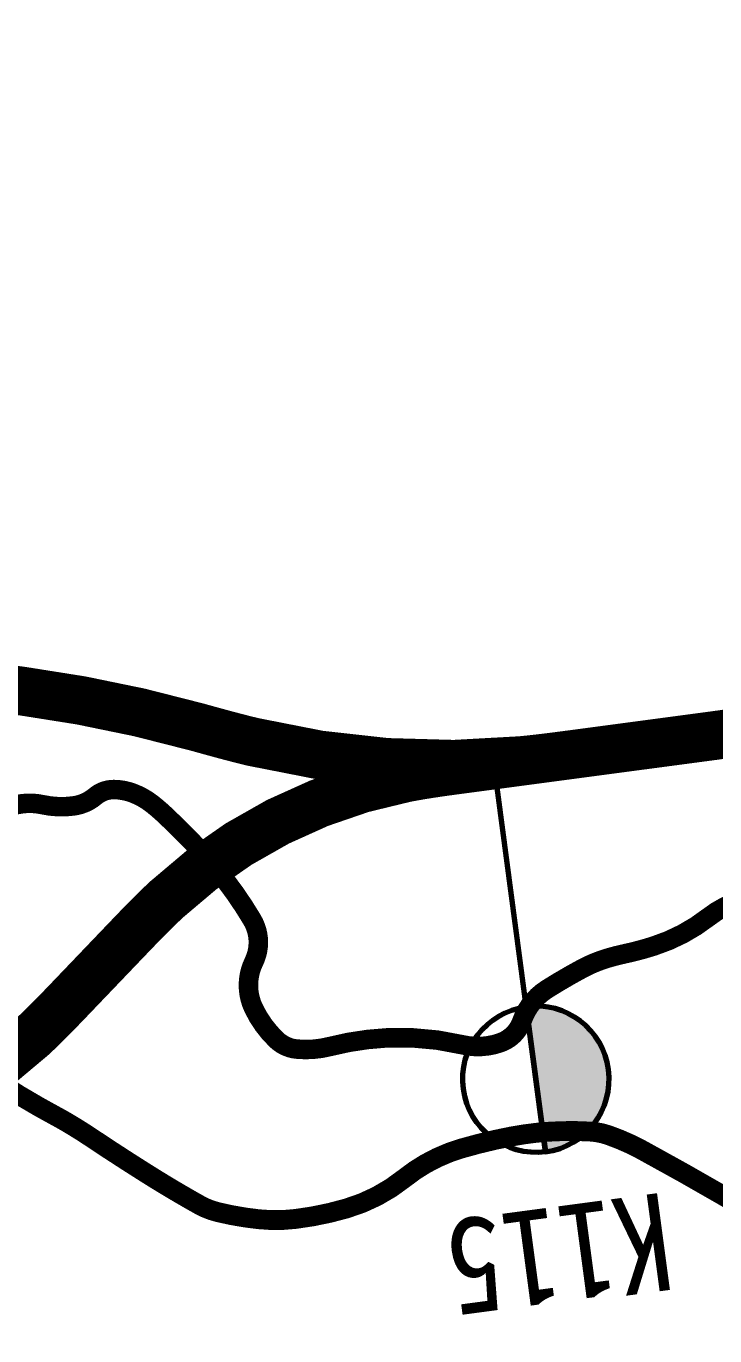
# Model space of a CAD drawing. Header units: millimetres. Extents: x 35362846 to 35427064, y 2977703 to 3025069.
# Drawn here: x 35412255 to 35414372, y 2980803 to 2984830 of the extents above; entities that cross this region are included whole.
import ezdxf
from ezdxf.enums import TextEntityAlignment as Align

# ---------------------------------------------------------------- set-up
doc = ezdxf.new("R2010")
doc.units = ezdxf.units.MM
doc.linetypes.add('ACAD_ISO03W100', pattern=[30, 12, -18])
for name, color, linetype, lineweight in [('station', 1, 'Continuous', 70), ('zhix', 7, 'Continuous', 100), ('布线1', 3, 'Continuous', 40)]:
    doc.layers.add(name, color=color, linetype=linetype, lineweight=lineweight)
doc.styles.add('GTF_XW', font='SIMHEI.TTF', dxfattribs={"width": 0.85})

# ---------------------------------------------------------------- blocks, each defined once
blk = doc.blocks.new('公里标')
at = {"layer": 'station'}
h = blk.add_hatch(color=256, dxfattribs=at)
edge = h.paths.add_edge_path()
edge.add_arc((-5.168849154029917e-16, 13), 3, 89.99999999999999, 270)
edge.add_line((1.148068456708479e-16, 10), (1.836909530733566e-16, 16))
blk.add_line((0, 16), (0, 0), dxfattribs=at)
blk.add_lwpolyline([(1.836909530733566e-16, 16, 1), (1.148068456708479e-16, 10)], format="xyb", close=True, dxfattribs=at)
blk.add_lwpolyline([(1.836909530733566e-16, 16, -1), (1.148068456708479e-16, 10, -15.34090689394177)], format="xyb", dxfattribs=at)

msp = doc.modelspace()

# ---------------------------------------------------------------- linework, layer by layer
at = {"color": 7, "linetype": 'ACAD_ISO03W100', "lineweight": 30, "ltscale": 10, "const_width": 60, "flags": 128}
msp.add_lwpolyline([(35418866.23188419, 2978378.983100739, 0.004080390774962373), (35418596.80560994, 2978693.138592005, 0.004791158972414836), (35418362.63645521, 2978956.577644102, 0.0003543143396224617), (35418239.15833521, 2979092.643811226, 0.003996350825637037), (35418228.10610276, 2979104.611842001, 0.06792216720668592), (35418130.92730086, 2979183.442931853, 0.05122509009407319), (35417981.35870609, 2979254.503733034, 0.009161870442463131), (35417860.07802561, 2979295.078857094, 0.01707140915295505), (35417793.92314001, 2979313.415354951, 0.003190866783669734), (35417664.47608376, 2979343.706254333, -0.002778571129377124), (35417515.79295195, 2979378.369149003, -0.005390348508511269), (35417279.62852211, 2979437.510805678, 0.004922091774080632), (35417021.05884513, 2979502.520708736, 0.03766326368203753), (35416897.71776866, 2979522.574886249, -0.03127973789751583), (35416748.97497919, 2979544.81619385, -0.05325594544248923), (35416561.68233379, 2979606.338739559, -0.06044425330420561), (35416412.98882862, 2979696.388619166, -0.007587952049075873), (35416234.34221566, 2979840.986118291, 0.006847103826226052), (35416036.60601101, 2980001.520319861, 0.0002694841232497695), (35415709.94511141, 2980259.097167061, -0.0002839571429885947), (35415399.92287777, 2980503.56870688, -0.004910757436677794), (35414938.60201403, 2980875.186126807, 0.01242290099839131), (35414754.0321868, 2981019.348725984, 0.02283920785058208), (35414739.99865586, 2981028.797451615, 0.00154275051017558), (35414525.78405131, 2981158.319618985, 0.01064144412683838), (35414147.83666477, 2981374.444351047, 0.0411038015925386), (35414044.57201701, 2981420.066358992, 0.06901478735395306), (35413989.47676188, 2981431.007699836, 0.03057829919438446), (35413863.18277305, 2981430.640230271, 0.03115158032553353), (35413746.06450457, 2981415.765441774, 0.02352594824960919), (35413594.12206817, 2981379.281346871, 0.09893002272265368), (35413417.57796877, 2981287.388981423, -0.09833410361813323), (35413240.0938972, 2981194.740938697, -0.04073514951179148), (35413083.48446786, 2981162.401515414, -0.05725052501045713), (35412969.52171671, 2981161.508758481, -0.03270727793196476), (35412844.62369458, 2981183.197089074, -0.06828361646879477), (35412787.89073737, 2981205.442285902, -0.006478438074403096), (35412708.22453558, 2981251.373256624, -0.006309920406218688), (35412627.66362084, 2981300.607127408, -0.007109575991234364), (35412453.01518252, 2981413.88843892, 0.01611211822854788), (35412375.04679694, 2981462.489320033, 0.006030743815692963), (35412355.65837151, 2981473.414027786, -0.001887386070859928), (35412293.42165814, 2981507.805937909, -0.03105938240227661), (35412115.76502267, 2981621.856179755, 0.05856159453818595), (35412018.12451634, 2981677.220603646, 0.07455818074380485), (35411972.8244367, 2981688.787045053, 0.02337222160871421), (35411824.64262813, 2981696.857779822, 0.03135944549089919), (35411658.60301311, 2981687.71255882, -0.0463726283427951), (35411546.05289105, 2981684.893440361, -0.01368638983780291), (35411441.82575372, 2981694.825702127, -0.01534786425170592), (35411349.54784179, 2981709.062222291, -0.00976499348540072), (35411222.87011665, 2981735.175858699, -0.00987603663534932), (35411098.72703619, 2981765.894819245, -0.01030393016335393), (35410982.8733958, 2981799.57735917, -0.003731720133359769), (35410665.74687479, 2981901.513048687, -0.01110241373182045), (35410325.743139, 2982022.041961506, -0.01959314859961788), (35410137.58445885, 2982102.050798432, -0.04625340091059676), (35410000.48362401, 2982183.059563553, 0.02780559995024925), (35409777.84486997, 2982325.928409726, 0.03888832751264433), (35409136.99918783, 2982625.428209243, -0.0418923695215447), (35408543.64225224, 2982907.082846744, -0.01207247956551466), (35408137.33008946, 2983156.791692346, 0.01632502749625514), (35407835.26338662, 2983338.913571144, 0.005319043244153008), (35407527.35871381, 2983506.834208597, -0.00927807294379759), (35407351.59706678, 2983604.501959291, -0.002426614319821954), (35407251.1358223, 2983663.445541859, -0.001071698242231496), (35407024.60485709, 2983798.497345647, -0.00568889787826118), (35406755.88853639, 2983963.663975924, -0.02367371918022087), (35406693.72242855, 2984007.098111172, -0.02877270487347326), (35406654.47151951, 2984041.157932368, 0.01370735609953618), (35406574.3225702, 2984115.053130686, 0.009110022828397695), (35406364.53488815, 2984291.464848995, 0.004020945570543051), (35405878.93236448, 2984678.506251221, 0.01189313492539639), (35405195.87875819, 2985188.240963161, 0.01831295251905008), (35404733.0118413, 2985491.957033847, 0.007203943023221069), (35404263.51830131, 2985766.830671012, 0.008684135356926779), (35403866.99192404, 2985982.369156811, 0.0001587498441745463), (35403714.40878296, 2986061.84539032, 4.587178485826644e-05), (35403186.24727278, 2986336.674999645, 0.001519740174840285), (35402876.07169668, 2986496.8431113, -0.002618506044703923), (35402696.25449477, 2986590.198001479, -0.1600914726806412), (35402640.28726461, 2986648.007429518, -0.04925000983831206), (35402551.83922194, 2986887.852608713, -0.09116253631834496), (35402531.92367198, 2987159.974699297, 0.1015866048264373), (35402508.96602634, 2987404.238161814, 0.0319386772966147), (35402455.35593578, 2987546.645641536, 0.06123810348110702), (35402414.01816278, 2987614.643949101, 0.06605584865704194), (35402315.73767542, 2987710.00590387, 0.06061078817768876), (35402186.11290542, 2987783.765933847, 0.01378746699138457), (35402000.74679083, 2987855.382846147, 0.005566294642696784), (35401535.15668325, 2988014.849530458, 0.005932663538232684), (35401024.88137181, 2988176.609511487, 0.06087504578406422), (35400973.30764547, 2988185.649434596, 0.03322404700854784), (35400911.09817819, 2988184.74703242, 0.007665120148548121), (35400642.95485242, 2988158.855956026, 0.01659302102936802), (35400459.28766552, 2988132.078869399, -0.0610929767666767), (35400408.78063299, 2988129.251563237, -0.01497639310374365), (35400290.68439594, 2988140.631473307, 0.003436963406389244), (35399777.47632167, 2988202.066746309, 0.001664530548268404), (35399411.45819705, 2988242.098665789, -0.004914357185530608), (35399287.57314523, 2988256.463572484, -0.04713084881569367), (35399187.23961471, 2988278.843070697, -0.01770856664424592), (35398930.63179399, 2988372.240155508, -0.0001110404689541234), (35398779.74128723, 2988433.331541061, -6.447504204309108e-05), (35398519.91097631, 2988538.635812269, -0.000203487876028982), (35398073.49237251, 2988719.839365959, -0.0004058527559001428), (35397849.77630614, 2988810.964554793, -0.03413791731482205), (35397734.2986614, 2988867.584489599, -0.04879728087617382), (35397661.06672374, 2988920.046153071, -0.02693835570744377), (35397646.38583106, 2988934.367845058, -0.001673464190031993), (35397423.7919879, 2989177.868919099, -0.0102108112385725), (35396545.84530416, 2990185.347605452, -0.1116166353948794), (35396489.34749098, 2990295.458984915, -0.002029740606815984), (35396470.06788492, 2990371.695851326, -0.0007239774681340016), (35396417.19380172, 2990585.726924416, -0.0003681586298127792), (35396317.11061049, 2990994.692199707, -0.001366020093266133), (35396290.51940337, 2991105.006279758, -0.05022184209249123), (35396256.8786247, 2991355.600648649, 0.03422871248738654), (35396219.33285746, 2991724.174588019, 0.006560775305257035), (35396183.25999376, 2991919.012953997, 0.005860422097011773), (35396137.47101858, 2992136.063291235, 0.0160237494521745), (35396087.78540307, 2992329.295446157, 0.01486266527026389), (35396021.46305817, 2992533.911816332, 0.04216228091036966), (35395954.41879557, 2992681.09054786, 0.02928583961997899), (35395828.83328392, 2992876.903979748, 0.03650288849989528), (35395689.25010556, 2993042.018628746, 0.05227485104687379), (35395572.79860182, 2993138.437561324, 0.02457356259542775), (35395433.61225474, 2993221.487463623, 0.0190917625035663), (35395245.86699849, 2993312.331553086, 0.02472666418132078), (35395060.67687519, 2993382.680593451, -0.02897449996101216), (35394903.11618672, 2993444.069542141, -0.03012366549850303), (35394739.8555951, 2993531.085587956, -0.05900700592198186), (35394665.50733503, 2993589.721984126, -0.01937551479199968), (35394594.53145057, 2993666.46489346, -0.006220107485981355), (35394386.03357295, 2993916.432062416, -0.00942149375005899), (35394243.89217977, 2994098.108626685, 0.01554485863886105), (35394156.38734774, 2994207.173489908, 0.08910572760940731), (35394087.38365244, 2994263.64074625, -0.1004647692034294), (35394027.19660565, 2994315.198631322, -0.04165475797633886), (35394006.99482623, 2994346.103977203, -0.006432157019347623), (35393896.16871364, 2994557.521947512, -0.05468090282659389), (35393773.94412017, 2994881.545868368, 0.1095158418251615), (35393694.99193283, 2995037.122388418, 0.07414350815211893), (35393642.02337725, 2995085.004272066, 0.03813218355890909), (35393521.39525372, 2995152.598993551, 0.0660688813248895), (35393359.15462497, 2995203.245977953, -0.108378071399393), (35393262.48302794, 2995242.594382726, -0.005030484230899208), (35393059.41977329, 2995385.284506752, 0.00304471450735417), (35392724.86250562, 2995622.364218935, 8.323227474345746e-05), (35392471.91919708, 2995799.242706299, 5.910429022702119e-05), (35392115.64655432, 2996048.226455086, 0.004384392981033206), (35391640.43652415, 2996374.08334244, 0.07810158596869592), (35391610.94380106, 2996387.839039743, 0.03774638808181176), (35391594.44061676, 2996391.271645147, 0.002428508986153945), (35391334.84591083, 2996423.82740825, 0.01050584268060696), (35390977.10419895, 2996459.320516342, -0.03685818561222406), (35390875.68320636, 2996474.810961432, -0.03660545095288807), (35390856.57470265, 2996480.688934952, -0.001585997268556518), (35390427.74923594, 2996649.374253763, -0.004242495518320086), (35389970.4767859, 2996835.433483303, -0.02661529251739993), (35389899.50582185, 2996869.55319541, -0.1287355596174808), (35389844.84518532, 2996921.237190455, -0.01413412917559478), (35389504.59772293, 2997503.210343775, -0.01942987886166506), (35389279.00410023, 2997956.340540905, 0.03868556904971648), (35389156.89202316, 2998179.648226276, 0.04049051767193246), (35389062.6011215, 2998301.47283411, 0.03603315070552847), (35388937.06685463, 2998420.583237194, 0.04056137848409505), (35388843.0328739, 2998485.751611628, 0.04928322479735752), (35388757.23839863, 2998524.732563318, 0.1139104428080228), (35388618.70137551, 2998538.791870058, -0.06833527591589844), (35388388.49962287, 2998541.267358339, -0.03560257797487776), (35388043.81676067, 2998617.761447789, -0.1412058638909301), (35387967.47885749, 2998666.704417067, -0.001922897196346353), (35387871.20136166, 2998777.304765701, -0.0005212495250661979), (35387518.03215242, 2999187.040976776, -3.820747170427055e-05), (35386834.2611084, 2999982.128623962, -0.0005240444546960586), (35386784.47335797, 3000040.153582538, -0.01013372622548928), (35386729.86367641, 3000106.6136219, 0.008508650053336597), (35386665.08357192, 3000185.975489432, 0.04751209957476349), (35386585.52732873, 3000263.777093515, -0.0244499175125609), (35386424.39991407, 3000407.447121023, -0.01972914344504811), (35386303.48790614, 3000536.131680161, -0.05343726001583392), (35386266.15410431, 3000589.771596022, -0.06379016559246807), (35386232.65545589, 3000675.159447551, -0.02307394457954464), (35386182.37684919, 3000922.792788087, -0.0003559972478558841), (35386171.49704075, 3000993.131212234, -0.0009486908729570852), (35386167.48326416, 3001019.536369913, -0.00875733124701244), (35386151.00965655, 3001144.14468284, 0.006075338318269813), (35386128.22833512, 3001323.879681033, 0.03837281641918912), (35386094.22497837, 3001479.638403237, 0.04603552504727002), (35386044.45108, 3001602.947644469, 0.05576689178486739), (35385965.93270627, 3001720.962426662, 0.02763124445465823), (35385770.60267173, 3001929.068326494, 0.006079688825332164), (35385451.15576828, 3002226.453708768, 0.01058472784756997), (35385262.06677603, 3002391.070314652, 0.005944150408945205), (35385135.17713752, 3002494.367642618, -0.006059959808868021), (35385010.73522051, 3002595.720260346, -0.01677690225771941), (35384908.36891162, 3002687.175809503, -0.01358951460033359), (35384789.08969229, 3002807.532111771, -0.06617773032623463), (35384707.42105626, 3002921.551156953, -0.04001137906194334), (35384615.33441788, 3003133.760471264, -0.04044364605316388), (35384572.40694543, 3003302.867308736, -0.0406575257651677), (35384557.41592313, 3003475.774179397, -0.08063089889592918), (35384601.0597543, 3003753.812132496, 0.06216967379808195), (35384670.68594315, 3004111.152673019, 0.02066596456410588), (35384677.79012257, 3004374.901937127, 0.05322551751516189), (35384665.42064452, 3004476.844123946, 0.1115143330117879), (35384601.48003465, 3004609.478815769, -0.07874496948507287), (35384499.56310822, 3004789.918181886, -0.02766388353325597), (35384443.97387214, 3004968.56219396, -0.04075489551960429), (35384423.10863033, 3005093.947986276, -0.1518954339877997), (35384467.72060407, 3005295.286748546, 0.1640709144665316), (35384504.7209689, 3005483.317366774, 4.560630924934931e-05), (35384471.68670654, 3005733.967102051, 4.25666072596549e-05), (35384436.24606661, 3006002.509631592, 5.504028418586637e-06), (35384400.01130314, 3006276.866083867, -3.300140696863585e-06), (35384344.0630514, 3006700.475910038, -0.004653984716856598), (35384328.95051533, 3006823.733524799, -0.001802435216272773), (35384294.04250459, 3007142.462776911)], format="xyb", dxfattribs=at)
at = {"color": 7, "lineweight": 30, "const_width": 1}
for points in [[(35414541.22708823, 2981184.039506445, 0.01064144412676714), (35414162.17129952, 2981400.798065141, 0.04110380159405952), (35414054.40250412, 2981448.409991845, 0.06901478735684095), (35413991.22261253, 2981460.956856844, 0.03057829919418127), (35413861.26267113, 2981460.57872069, 0.03115158032582381), (35413740.43959805, 2981445.233397704, 0.02352594824931309), (35413585.75359359, 2981408.090523066, 0.09893002272316458), (35413398.78105782, 2981310.770087872, -0.09833410361657613), (35413231.65743589, 2981223.530279094, -0.0407351495133578), (35413079.82729324, 2981192.177765577, -0.05725052500683545), (35412972.71195108, 2981191.338649611, -0.0327072779321896), (35412851.67680062, 2981212.356199059, -0.06828361646782712), (35412802.53700326, 2981231.624090568, -0.006478438074284861), (35412723.54426762, 2981277.166779269, -0.0063099204059491), (35412643.6294162, 2981326.00581593, -0.007109575991324794), (35412469.69670857, 2981438.822886751, 0.01611211822801091), (35412390.08796065, 2981488.446272753, 0.006030743817252414), (35412370.06906855, 2981499.726226681, -0.001887386070738648), (35412308.03058751, 2981534.008593936, -0.03105938240285415), (35412133.5073723, 2981646.047273767, 0.05856159453759613)], [(35414541.22708823, 2981184.039506445, 0.01064144412676714), (35414162.17129952, 2981400.798065141, 0.04110380159405952), (35414054.40250412, 2981448.409991845, 0.06901478735684095), (35413991.22261253, 2981460.956856844, 0.03057829919418127), (35413861.26267113, 2981460.57872069, 0.03115158032582381), (35413740.43959805, 2981445.233397704, 0.02352594824931309), (35413585.75359359, 2981408.090523066, 0.09893002272316458), (35413398.78105782, 2981310.770087872, -0.09833410361657613), (35413231.65743589, 2981223.530279094, -0.0407351495133578), (35413079.82729324, 2981192.177765577, -0.05725052500683545), (35412972.71195108, 2981191.338649611, -0.0327072779321896), (35412851.67680062, 2981212.356199059, -0.06828361646782712), (35412802.53700326, 2981231.624090568, -0.006478438074284861), (35412723.54426762, 2981277.166779269, -0.0063099204059491), (35412643.6294162, 2981326.00581593, -0.007109575991324794), (35412469.69670857, 2981438.822886751, 0.01611211822801091), (35412390.08796065, 2981488.446272753, 0.006030743817252414), (35412370.06906855, 2981499.726226681, -0.001887386070738648), (35412308.03058751, 2981534.008593936, -0.03105938240285415), (35412133.5073723, 2981646.047273767, 0.05856159453759613)], [(35414510.3410144, 2981132.599731525, 0.0106414441269119), (35414133.50203001, 2981348.090636954, 0.0411038015908741), (35414034.74152991, 2981391.722726141, 0.06901478735993137), (35413987.73091122, 2981401.058542829, 0.03057829919460394), (35413865.10287498, 2981400.701739852, 0.0311515803251725), (35413751.68941109, 2981386.297485845, 0.02352594824989502), (35413602.49054276, 2981350.472170676, 0.0989300227220405), (35413436.37487972, 2981264.007874975, -0.09833410361993002), (35413248.53035852, 2981165.951598302, -0.04073514951024346), (35413087.14164249, 2981132.62526525, -0.05725052501379722), (35412966.33148234, 2981131.678867354, -0.03270727793173847), (35412837.57058853, 2981154.037979089, -0.06828361646947352), (35412773.24447148, 2981179.260481237, -0.006478438074500274), (35412692.90480355, 2981225.579733978, -0.006309920406473231), (35412611.69782548, 2981275.208438886, -0.007109575991134865), (35412436.33365647, 2981388.953991088, 0.01611211822910694), (35412360.00563323, 2981436.532367312, 0.006030743814094423), (35412341.24767447, 2981447.101828893, -0.001887386070985509), (35412278.81272878, 2981481.603281882, -0.03105938240172714), (35412098.02267303, 2981597.665085742, 0.05856159453882123)], [(35414510.3410144, 2981132.599731525, 0.0106414441269119), (35414133.50203001, 2981348.090636954, 0.0411038015908741), (35414034.74152991, 2981391.722726141, 0.06901478735993137), (35413987.73091122, 2981401.058542829, 0.03057829919460394), (35413865.10287498, 2981400.701739852, 0.0311515803251725), (35413751.68941109, 2981386.297485845, 0.02352594824989502), (35413602.49054276, 2981350.472170676, 0.0989300227220405), (35413436.37487972, 2981264.007874975, -0.09833410361993002), (35413248.53035852, 2981165.951598302, -0.04073514951024346), (35413087.14164249, 2981132.62526525, -0.05725052501379722), (35412966.33148234, 2981131.678867354, -0.03270727793173847), (35412837.57058853, 2981154.037979089, -0.06828361646947352), (35412773.24447148, 2981179.260481237, -0.006478438074500274), (35412692.90480355, 2981225.579733978, -0.006309920406473231), (35412611.69782548, 2981275.208438886, -0.007109575991134865), (35412436.33365647, 2981388.953991088, 0.01611211822910694), (35412360.00563323, 2981436.532367312, 0.006030743814094423), (35412341.24767447, 2981447.101828893, -0.001887386070985509), (35412278.81272878, 2981481.603281882, -0.03105938240172714), (35412098.02267303, 2981597.665085742, 0.05856159453882123)]]:
    msp.add_lwpolyline(points, format="xyb", dxfattribs=at)
at = {"layer": 'zhix', "color": 5, "const_width": 150, "flags": 128}
msp.add_lwpolyline([(35413955.67453179, 2982593.306680006), (35413954.68330277, 2982593.174524665), (35413953.69207346, 2982593.042371527), (35413952.70084356, 2982592.910222794), (35413951.70961278, 2982592.778080669), (35413950.71838082, 2982592.645947355), (35413949.7271474, 2982592.513825055), (35413948.73591222, 2982592.381715972), (35413947.74467498, 2982592.249622307), (35413946.7534354, 2982592.117546265), (35413945.76219317, 2982591.985490046), (35413944.770948, 2982591.853455857), (35413943.77969962, 2982591.721445897), (35413942.7884477, 2982591.589462371), (35413941.79719198, 2982591.457507481), (35413940.80593215, 2982591.32558343), (35413939.81466793, 2982591.193692422), (35413938.82339901, 2982591.061836658), (35413937.83212513, 2982590.930018342), (35413936.84084596, 2982590.798239678), (35413935.84956123, 2982590.666502867), (35413934.85827065, 2982590.534810114), (35413933.86697392, 2982590.403163621), (35413932.87567076, 2982590.271565591), (35413931.88436087, 2982590.140018229), (35413930.89304397, 2982590.008523736), (35413929.90171976, 2982589.877084318), (35413928.91038796, 2982589.745702175), (35413927.91904829, 2982589.614379513), (35413926.92770044, 2982589.483118534), (35413925.93634414, 2982589.351921442), (35413924.94497909, 2982589.220790442), (35413923.953605, 2982589.089727735), (35413922.96222162, 2982588.958735527), (35413921.97082862, 2982588.82781602), (35413920.97942572, 2982588.696971419), (35413919.98801266, 2982588.566203928), (35413918.99658913, 2982588.435515749), (35413918.00515487, 2982588.304909089), (35413917.01370958, 2982588.17438615), (35413916.02225298, 2982588.043949137), (35413915.0307848, 2982587.913600253), (35413914.03930474, 2982587.783341705), (35413913.04781252, 2982587.653175695), (35413912.05630787, 2982587.523104428), (35413911.06479052, 2982587.393130108), (35413910.07326017, 2982587.263254941), (35413909.08171654, 2982587.133481132), (35413908.09015936, 2982587.003810884), (35413907.09858837, 2982586.874246403), (35413906.10700327, 2982586.744789894), (35413905.11540379, 2982586.615443562), (35413904.12378966, 2982586.486209612), (35413903.1321606, 2982586.357090249), (35413902.14051635, 2982586.228087679), (35413901.14885661, 2982586.099204107), (35413900.15718114, 2982585.97044174), (35413899.16548964, 2982585.841802781), (35413898.17378186, 2982585.713289438), (35413897.18205753, 2982585.584903916), (35413896.19031637, 2982585.456648421), (35413895.19855812, 2982585.32852516), (35413894.20678251, 2982585.200536338), (35413893.21498927, 2982585.072684162), (35413892.22317815, 2982584.944970838), (35413891.23134887, 2982584.817398573), (35413890.23950118, 2982584.689969574), (35413889.24763481, 2982584.562686048), (35413888.25574949, 2982584.4355502), (35413887.26384497, 2982584.308564238), (35413886.271921, 2982584.181730371), (35413885.27997731, 2982584.055050804), (35413884.28801365, 2982583.928527745), (35413883.29602975, 2982583.802163402), (35413882.30402537, 2982583.675959983), (35413881.31200024, 2982583.549919695), (35413880.31995413, 2982583.424044746), (35413879.32788678, 2982583.298337344), (35413878.33579791, 2982583.172799699), (35413877.34368731, 2982583.047434017), (35413876.35155472, 2982582.922242507), (35413875.35939989, 2982582.797227379), (35413874.36722257, 2982582.67239084), (35413873.37502252, 2982582.547735101), (35413872.38279948, 2982582.423262369), (35413871.39055324, 2982582.298974855), (35413870.39828354, 2982582.174874767), (35413869.40599014, 2982582.050964315), (35413868.4136728, 2982581.927245709), (35413867.42133128, 2982581.803721158), (35413866.42896535, 2982581.680392873), (35413865.43657479, 2982581.557263063), (35413864.44415934, 2982581.434333939), (35413863.45171877, 2982581.311607712), (35413862.45925287, 2982581.189086592), (35413861.4667614, 2982581.066772789), (35413860.47424411, 2982580.944668516), (35413859.48170081, 2982580.822775982), (35413858.48913126, 2982580.701097399), (35413857.49653523, 2982580.579634979), (35413856.5039125, 2982580.458390932), (35413855.51126286, 2982580.337367472), (35413854.51858608, 2982580.216566809), (35413853.52588194, 2982580.095991156), (35413852.53315023, 2982579.975642725), (35413851.54039073, 2982579.855523729), (35413850.54760323, 2982579.73563638), (35413849.55478752, 2982579.615982891), (35413848.56194338, 2982579.496565475), (35413847.56907061, 2982579.377386345), (35413846.57616901, 2982579.258447714), (35413845.58323836, 2982579.139751796), (35413844.59027846, 2982579.021300804), (35413843.59728912, 2982578.903096953), (35413842.60427012, 2982578.785142456), (35413841.61122127, 2982578.667439528), (35413840.61814237, 2982578.549990383), (35413839.62503324, 2982578.432797235), (35413838.63189366, 2982578.3158623), (35413837.63872346, 2982578.199187792), (35413836.64552243, 2982578.082775927), (35413835.6522904, 2982577.966628918), (35413834.65902718, 2982577.850748984), (35413833.66573257, 2982577.735138339), (35413832.67240641, 2982577.619799198), (35413831.67904849, 2982577.504733778), (35413830.68565865, 2982577.389944295), (35413829.69223671, 2982577.275432967), (35413828.6987825, 2982577.161202008), (35413827.70529583, 2982577.047253636), (35413826.71177653, 2982576.933590069), (35413825.71822445, 2982576.820213523), (35413824.72463939, 2982576.707126216), (35413823.73102122, 2982576.594330366), (35413822.73736974, 2982576.481828189), (35413821.74368481, 2982576.369621905), (35413820.74996626, 2982576.257713732), (35413819.75621393, 2982576.146105887), (35413818.76242768, 2982576.03480059), (35413817.76860734, 2982575.92380006), (35413816.77475275, 2982575.813106515), (35413815.78086378, 2982575.702722175), (35413814.78694028, 2982575.592649258), (35413813.79298208, 2982575.482889984), (35413812.79898905, 2982575.373446575), (35413811.80496106, 2982575.264321248), (35413810.81089795, 2982575.155516226), (35413809.8167996, 2982575.047033726), (35413808.82266586, 2982574.938875973), (35413807.8284966, 2982574.831045183), (35413806.8342917, 2982574.723543581), (35413805.84005101, 2982574.616373386), (35413804.84577442, 2982574.50953682), (35413803.8514618, 2982574.403036105), (35413802.85711303, 2982574.296873462), (35413801.86272798, 2982574.191051114), (35413800.86830655, 2982574.085571283), (35413799.8738486, 2982573.98043619), (35413798.87935404, 2982573.875648059), (35413797.88482274, 2982573.771209113), (35413796.89025461, 2982573.667121574), (35413795.89564952, 2982573.563387666), (35413794.90100739, 2982573.460009612), (35413793.90632811, 2982573.356989637), (35413792.91161158, 2982573.254329965), (35413791.9168577, 2982573.152032817), (35413790.92206638, 2982573.050100419), (35413789.92723752, 2982572.948534995), (35413788.93237104, 2982572.84733877), (35413787.93746685, 2982572.746513969), (35413786.94252487, 2982572.646062817), (35413785.947545, 2982572.545987539), (35413784.95252719, 2982572.446290361), (35413783.95747133, 2982572.346973507), (35413782.96237737, 2982572.248039205), (35413781.96724523, 2982572.14948968), (35413780.97207484, 2982572.051327158), (35413779.97686613, 2982571.953553867), (35413778.98161905, 2982571.856172031), (35413777.98633352, 2982571.759183878), (35413777.48775349, 2982571.710748619, -0.08324230206146734), (35412952.78078867, 2982629.003149917), (35412952.29369542, 2982629.12005987), (35412951.32138123, 2982629.353737195), (35412950.34915955, 2982629.587799106), (35412949.37702999, 2982629.822243407), (35412948.40499222, 2982630.0570679), (35412947.43304583, 2982630.292270391), (35412946.46119046, 2982630.527848683), (35412945.48942573, 2982630.763800582), (35412944.51775126, 2982631.000123894), (35412943.54616666, 2982631.236816425), (35412942.57467154, 2982631.473875983), (35412941.60326553, 2982631.711300374), (35412940.63194823, 2982631.949087407), (35412939.66071922, 2982632.18723489), (35412938.68957815, 2982632.425740632), (35412937.71852458, 2982632.664602443), (35412936.74755813, 2982632.903818131), (35412935.7766784, 2982633.143385512), (35412934.80588496, 2982633.383302394), (35412933.83517744, 2982633.623566589), (35412932.8645554, 2982633.864175909), (35412931.89401844, 2982634.105128167), (35412930.92356613, 2982634.346421177), (35412929.95319808, 2982634.588052752), (35412928.98291384, 2982634.830020707), (35412928.012713, 2982635.072322856), (35412927.04259515, 2982635.314957016), (35412926.07255984, 2982635.557921002), (35412925.10260666, 2982635.80121263), (35412924.13273517, 2982636.044829717), (35412923.16294494, 2982636.288770082), (35412922.19323553, 2982636.533031541), (35412921.22360652, 2982636.777611915), (35412920.25405744, 2982637.02250902), (35412919.28458788, 2982637.267720677), (35412918.31519739, 2982637.513244707), (35412917.3458855, 2982637.759078929), (35412916.37665179, 2982638.005221164), (35412915.40749579, 2982638.251669234), (35412914.43841706, 2982638.49842096), (35412913.46941516, 2982638.745474166), (35412912.5004896, 2982638.992826674), (35412911.53163996, 2982639.240476307), (35412910.56286573, 2982639.48842089), (35412909.59416649, 2982639.736658247), (35412908.62554178, 2982639.985186202), (35412907.65699111, 2982640.234002582), (35412906.68851402, 2982640.483105211), (35412905.72011004, 2982640.732491916), (35412904.75177871, 2982640.982160523), (35412903.78351954, 2982641.23210886), (35412902.81533206, 2982641.482334755), (35412901.84721579, 2982641.732836035), (35412900.87917026, 2982641.983610529), (35412899.91119499, 2982642.234656066), (35412898.94328949, 2982642.485970475), (35412897.97545327, 2982642.737551587), (35412897.00768586, 2982642.98939723), (35412896.03998676, 2982643.241505238), (35412895.07235548, 2982643.49387344), (35412894.10479154, 2982643.746499667), (35412893.13729443, 2982643.999381753), (35412892.16986368, 2982644.252517529), (35412891.20249876, 2982644.505904829), (35412890.23519921, 2982644.759541485), (35412889.26796449, 2982645.013425332), (35412888.30079413, 2982645.267554204), (35412887.33368761, 2982645.521925935), (35412886.36664443, 2982645.77653836), (35412885.39966409, 2982646.031389315), (35412884.43274607, 2982646.286476635), (35412883.46588987, 2982646.541798157), (35412882.49909498, 2982646.797351716), (35412881.53236087, 2982647.053135152), (35412880.56568704, 2982647.309146299), (35412879.59907298, 2982647.565382996), (35412878.63251816, 2982647.821843083), (35412877.66602206, 2982648.078524396), (35412876.69958418, 2982648.335424775), (35412875.73320397, 2982648.592542058), (35412874.76688093, 2982648.849874087), (35412873.80061453, 2982649.107418701), (35412872.83440423, 2982649.36517374), (35412871.86824951, 2982649.623137045), (35412870.90214986, 2982649.881306457), (35412869.93610472, 2982650.139679818), (35412868.97011358, 2982650.398254969), (35412868.00417589, 2982650.657029753), (35412867.03829113, 2982650.916002012), (35412866.07245877, 2982651.175169589), (35412865.10667825, 2982651.434530328), (35412864.14094906, 2982651.694082071), (35412863.17527062, 2982651.953822663), (35412862.20964243, 2982652.213749948), (35412861.24406394, 2982652.473861771), (35412860.27853458, 2982652.734155976), (35412859.31305385, 2982652.994630408), (35412858.34762116, 2982653.255282914), (35412857.38223599, 2982653.516111339), (35412856.41689778, 2982653.777113529), (35412855.45160599, 2982654.03828733), (35412854.48636006, 2982654.29963059), (35412853.52115945, 2982654.561141155), (35412852.5560036, 2982654.822816873), (35412851.59089196, 2982655.084655591), (35412850.62582397, 2982655.346655157), (35412849.66079908, 2982655.60881342), (35412848.69581673, 2982655.871128228), (35412847.73087635, 2982656.13359743), (35412846.76597741, 2982656.396218875), (35412845.80111933, 2982656.658990412), (35412844.83630155, 2982656.921909891), (35412843.87152351, 2982657.184975162), (35412842.90678465, 2982657.448184074), (35412841.94208441, 2982657.711534479), (35412840.97742221, 2982657.975024226), (35412840.0127975, 2982658.238651167), (35412839.0482097, 2982658.502413153), (35412838.08365826, 2982658.766308035), (35412837.11914259, 2982659.030333666), (35412836.15466215, 2982659.294487896), (35412835.19021633, 2982659.558768577), (35412834.2258046, 2982659.823173563), (35412833.26142636, 2982660.087700706), (35412832.29708104, 2982660.352347858), (35412831.33276808, 2982660.617112873), (35412830.3684869, 2982660.881993603), (35412829.40423693, 2982661.146987902), (35412828.44001757, 2982661.412093624), (35412827.47582828, 2982661.677308623), (35412826.51166845, 2982661.942630752), (35412825.54753752, 2982662.208057866), (35412824.58343491, 2982662.473587818), (35412823.61936004, 2982662.739218465), (35412822.65531233, 2982663.00494766), (35412821.69129119, 2982663.270773259), (35412820.72729605, 2982663.536693116), (35412819.76332632, 2982663.802705087), (35412818.79938143, 2982664.068807027), (35412817.83546079, 2982664.334996792), (35412816.87156381, 2982664.601272238), (35412815.90768991, 2982664.867631221), (35412814.94383851, 2982665.134071597), (35412813.98000902, 2982665.400591222), (35412813.01620086, 2982665.667187952), (35412812.05241343, 2982665.933859644), (35412811.08864614, 2982666.200604155), (35412810.12489843, 2982666.467419342), (35412809.16116969, 2982666.734303061), (35412808.19745934, 2982667.00125317), (35412807.23376679, 2982667.268267525), (35412806.27009144, 2982667.535343985), (35412805.30643273, 2982667.802480406), (35412804.34279003, 2982668.069674646), (35412803.37916279, 2982668.336924563), (35412802.41555038, 2982668.604228015), (35412801.45195223, 2982668.871582858), (35412800.48836775, 2982669.138986952), (35412799.52479634, 2982669.406438154), (35412798.56123742, 2982669.673934322), (35412797.59769039, 2982669.941473315), (35412796.63415465, 2982670.209052991), (35412795.67062962, 2982670.476671208), (35412794.70711469, 2982670.744325825), (35412793.74360929, 2982671.0120147), (35412792.7801128, 2982671.279735691), (35412791.81662466, 2982671.547486658), (35412790.85314424, 2982671.815265459), (35412789.88967096, 2982672.083069952), (35412788.92620423, 2982672.350897998), (35412787.96274345, 2982672.618747453), (35412786.99928804, 2982672.886616177), (35412786.03583738, 2982673.15450203), (35412785.07239089, 2982673.422402869), (35412784.10894797, 2982673.690316555), (35412783.14550803, 2982673.958240945), (35412782.18207047, 2982674.2261739), (35412781.21863469, 2982674.494113277), (35412780.25520011, 2982674.762056936), (35412779.2903356, 2982675.030400586, 0.03419057407117767), (35412244.08942129, 2982785.140997568), (35406338.04291485, 2983584.637113546)], format="xyb", dxfattribs=at)
at = {"layer": 'zhix', "color": 1, "const_width": 150, "flags": 128}
msp.add_lwpolyline([(35414447.30484765, 2982660.008157426), (35414446.31862898, 2982659.842710442), (35414445.33230024, 2982659.677920974), (35414444.34586295, 2982659.513782519), (35414443.35931863, 2982659.350288571), (35414442.37266879, 2982659.187432623), (35414441.38591492, 2982659.025208164), (35414440.39905851, 2982658.863608681), (35414439.41210102, 2982658.70262766), (35414438.42504392, 2982658.542258583), (35414437.43788864, 2982658.382494932), (35414436.45063662, 2982658.223330183), (35414435.46328928, 2982658.064757815), (35414434.47584802, 2982657.9067713), (35414433.48831426, 2982657.749364112), (35414432.50068936, 2982657.59252972), (35414431.51297469, 2982657.436261592), (35414430.52517164, 2982657.280553192), (35414429.53728155, 2982657.125397988), (35414428.54930575, 2982656.97078944), (35414427.56124559, 2982656.816721008), (35414426.57310237, 2982656.663186151), (35414425.5848774, 2982656.510178326), (35414424.59657199, 2982656.357690986), (35414423.60818741, 2982656.205717586), (35414422.61972496, 2982656.054251577), (35414421.63118589, 2982655.903286408), (35414420.64257146, 2982655.752815528), (35414419.65388291, 2982655.602832382), (35414418.6651215, 2982655.453330416), (35414417.67628843, 2982655.304303072), (35414416.68738493, 2982655.155743793), (35414415.69841222, 2982655.007646018), (35414414.70937148, 2982654.860003186), (35414413.72026392, 2982654.712808734), (35414412.7310907, 2982654.566056098), (35414411.74185302, 2982654.419738713), (35414410.75255201, 2982654.273850011), (35414409.76318886, 2982654.128383424), (35414408.77376469, 2982653.983332383), (35414407.78428065, 2982653.838690315), (35414406.79473788, 2982653.69445065), (35414405.80513749, 2982653.550606814), (35414404.81548059, 2982653.407152231), (35414403.8257683, 2982653.264080326), (35414402.83600172, 2982653.121384522), (35414401.84618192, 2982652.979058241), (35414400.85631001, 2982652.837094904), (35414399.86638706, 2982652.69548793), (35414398.87641413, 2982652.554230736), (35414397.8863923, 2982652.413316743), (35414396.89632261, 2982652.272739364), (35414395.90620611, 2982652.132492017), (35414394.91604386, 2982651.992568115), (35414393.92583688, 2982651.852961072), (35414392.9355862, 2982651.713664301), (35414391.94529285, 2982651.574671214), (35414390.95495784, 2982651.435975221), (35414389.9645822, 2982651.297569731), (35414388.97416693, 2982651.159448155), (35414387.98371301, 2982651.021603901), (35414386.99322146, 2982650.884030376), (35414386.00269326, 2982650.746720986), (35414385.01212938, 2982650.60966914), (35414384.02153082, 2982650.47286824), (35414383.03089855, 2982650.336311691), (35414382.04023352, 2982650.199992899), (35414381.04953673, 2982650.063905266), (35414380.0588091, 2982649.928042193), (35414379.06805162, 2982649.792397085), (35414378.07726521, 2982649.65696334), (35414377.08645084, 2982649.521734361), (35414376.09560944, 2982649.386703548), (35414375.10474195, 2982649.2518643), (35414374.11384932, 2982649.117210016), (35414373.12293246, 2982648.982734095), (35414372.1319923, 2982648.848429935), (35414371.14102978, 2982648.714290934), (35414370.1500458, 2982648.580310488), (35414369.15904129, 2982648.446481994), (35414368.16801717, 2982648.31279885), (35414367.17697434, 2982648.17925445), (35414366.18591371, 2982648.04584219), (35414365.19483619, 2982647.912555466), (35414364.20374269, 2982647.779387672), (35414363.21263409, 2982647.646332202), (35414362.22151132, 2982647.513382452), (35414361.23037525, 2982647.380531815), (35414360.23922679, 2982647.247773684), (35414359.24806681, 2982647.115101453), (35414358.25689624, 2982646.982508516), (35414357.26571594, 2982646.849988264), (35414356.27452681, 2982646.717534092), (35414355.28332973, 2982646.585139391), (35414354.2921256, 2982646.452797554), (35414353.30091529, 2982646.320501974), (35414352.30969969, 2982646.188246042), (35414351.31847968, 2982646.056023151), (35414350.32725615, 2982645.923826692), (35414349.33602997, 2982645.791650058), (35414348.34480202, 2982645.65948664), (35414347.35357376, 2982645.527329904), (35413599.20759852, 2982545.780687685), (35413598.21636964, 2982545.648531364), (35413597.22514123, 2982545.516371373), (35413596.23391382, 2982545.384204039), (35413595.24268787, 2982545.252025692), (35413594.25146388, 2982545.119832659), (35413593.26024233, 2982544.987621271), (35413592.26902372, 2982544.855387856), (35413591.27780855, 2982544.723128742), (35413590.28659729, 2982544.590840259), (35413589.29539045, 2982544.458518736), (35413588.3041885, 2982544.326160502), (35413587.31299195, 2982544.193761885), (35413586.32180128, 2982544.061319215), (35413585.33061699, 2982543.928828822), (35413584.33943958, 2982543.796287033), (35413583.34826951, 2982543.66369018), (35413582.35710733, 2982543.531034591), (35413581.36595348, 2982543.398316595), (35413580.3748085, 2982543.265532524), (35413579.38367286, 2982543.132678705), (35413578.39254706, 2982542.999751469), (35413577.4014316, 2982542.866747146), (35413576.41032698, 2982542.733662066), (35413575.4192337, 2982542.600492558), (35413574.42815227, 2982542.467234954), (35413573.43708318, 2982542.333885584), (35413572.44602693, 2982542.200440779), (35413571.45498404, 2982542.066896868), (35413570.46395499, 2982541.933250183), (35413569.47294031, 2982541.799497055), (35413568.4819405, 2982541.665633816), (35413567.49095605, 2982541.531656795), (35413566.49998751, 2982541.397562326), (35413565.50903535, 2982541.26334674), (35413564.51810011, 2982541.129006367), (35413563.52718227, 2982540.994537541), (35413562.53628239, 2982540.859936594), (35413561.54540096, 2982540.725199859), (35413560.5545385, 2982540.590323667), (35413559.56369554, 2982540.455304353), (35413558.57287259, 2982540.320138248), (35413557.58207017, 2982540.184821686), (35413556.59128881, 2982540.049351001), (35413555.60052904, 2982539.913722527), (35413554.6097914, 2982539.777932597), (35413553.61907639, 2982539.641977547), (35413552.62838457, 2982539.50585371), (35413551.63771645, 2982539.369557422), (35413550.64707258, 2982539.233085016), (35413549.65645348, 2982539.096432829), (35413548.66585972, 2982538.959597197), (35413547.67529182, 2982538.822574455), (35413546.68475033, 2982538.68536094), (35413545.69423579, 2982538.547952987), (35413544.70374876, 2982538.410346935), (35413543.71328977, 2982538.27253912), (35413542.72285939, 2982538.134525878), (35413541.73245817, 2982537.996303549), (35413540.74208666, 2982537.857868471), (35413539.75174543, 2982537.719216981), (35413538.76143502, 2982537.580345419), (35413537.77115603, 2982537.441250124), (35413536.78090899, 2982537.301927434), (35413535.7906945, 2982537.162373691), (35413534.80051311, 2982537.022585235), (35413533.8103654, 2982536.882558405), (35413532.82025196, 2982536.742289544), (35413531.83017334, 2982536.601774992), (35413530.84013015, 2982536.461011092), (35413529.85012297, 2982536.319994185), (35413528.86015238, 2982536.178720614), (35413527.87021897, 2982536.037186723), (35413526.88032334, 2982535.895388854), (35413525.89046608, 2982535.753323352), (35413524.9006478, 2982535.610986562), (35413523.91086909, 2982535.468374827), (35413522.92113057, 2982535.325484493), (35413521.93143284, 2982535.182311906), (35413520.94177651, 2982535.038853414), (35413519.95216219, 2982534.895105361), (35413518.96259051, 2982534.751064095), (35413517.97306209, 2982534.606725964), (35413516.98357755, 2982534.462087317), (35413515.99413753, 2982534.317144501), (35413515.00474264, 2982534.171893867), (35413514.01539353, 2982534.026331764), (35413513.02609082, 2982533.880454542), (35413512.03683519, 2982533.734258552), (35413511.04762725, 2982533.587740146), (35413510.05846766, 2982533.440895676), (35413509.06935707, 2982533.293721494), (35413508.08029614, 2982533.146213954), (35413507.09128553, 2982532.998369408), (35413506.10232592, 2982532.850184213), (35413505.11341794, 2982532.701654722), (35413504.12456229, 2982532.552777291), (35413503.13575963, 2982532.403548277), (35413502.14701065, 2982532.253964035), (35413501.15831603, 2982532.104020924), (35413500.16967645, 2982531.953715302), (35413499.18109262, 2982531.803043528), (35413498.19256521, 2982531.65200196), (35413497.20409494, 2982531.50058696), (35413496.2156825, 2982531.348794887), (35413495.2273286, 2982531.196622104), (35413494.23903394, 2982531.044064973), (35413493.25079927, 2982530.891119856), (35413492.26262528, 2982530.737783118), (35413491.27451271, 2982530.584051122), (35413490.28646228, 2982530.429920234), (35413489.29847471, 2982530.275386821), (35413488.31055078, 2982530.120447247), (35413487.32269119, 2982529.965097881), (35413486.33489671, 2982529.809335091), (35413485.34716808, 2982529.653155247), (35413484.35950606, 2982529.496554717), (35413483.37191142, 2982529.339529873), (35413482.38438492, 2982529.182077086), (35413481.39692732, 2982529.024192729), (35413480.40953939, 2982528.865873174), (35413479.42222194, 2982528.707114796), (35413478.43497573, 2982528.547913969), (35413477.44780155, 2982528.38826707), (35413476.46070021, 2982528.228170474), (35413475.47367249, 2982528.06762056), (35413474.48671921, 2982527.906613706), (35413473.49984118, 2982527.745146291), (35413472.51303921, 2982527.583214696), (35413471.52631411, 2982527.420815303), (35413470.53966672, 2982527.257944492), (35413469.55309786, 2982527.094598645), (35413468.56660837, 2982526.930774151), (35413467.58019908, 2982526.766467393), (35413466.59387086, 2982526.601674757), (35413465.60762455, 2982526.436392631), (35413464.62146099, 2982526.270617402), (35413463.63538106, 2982526.10434546), (35413462.64938563, 2982525.937573195), (35413461.66347557, 2982525.770296999), (35413460.67765176, 2982525.602513263), (35413459.69191507, 2982525.434218383), (35413458.7062664, 2982525.265408752), (35413457.72070666, 2982525.096080767), (35413456.73523673, 2982524.926230822), (35413455.74985754, 2982524.755855319), (35413454.76456998, 2982524.584950655), (35413453.77937499, 2982524.413513231), (35413452.79427347, 2982524.241539448), (35413451.80926637, 2982524.06902571), (35413450.82435463, 2982523.89596842), (35413449.83953917, 2982523.722363984), (35413448.85482097, 2982523.548208808), (35413447.87020095, 2982523.373499299), (35413446.8856801, 2982523.198231867), (35413445.90125939, 2982523.022402923), (35413444.91693977, 2982522.846008876), (35413443.93272223, 2982522.669046142), (35413442.94860776, 2982522.491511133), (35413441.96459734, 2982522.313400266), (35413440.98069199, 2982522.134709957), (35413439.99689271, 2982521.955436623), (35413439.01320049, 2982521.775576686), (35413438.02961636, 2982521.595126566), (35413437.04614136, 2982521.414082686), (35413436.06277651, 2982521.23244147), (35413435.07952284, 2982521.050199341), (35413434.0963814, 2982520.867352729), (35413433.11335325, 2982520.68389806), (35413432.13043943, 2982520.499831765), (35413431.14764103, 2982520.315150275), (35413430.1649591, 2982520.129850023), (35413429.18239471, 2982519.943927443), (35413428.19994897, 2982519.75737897), (35413427.21762296, 2982519.570201043), (35413426.23541778, 2982519.3823901), (35413425.25333454, 2982519.193942583), (35413424.27137434, 2982519.004854932), (35413423.28953832, 2982518.815123593), (35413422.30782758, 2982518.624745011), (35413421.81611188, 2982518.529135169, 0.1398274720181464), (35412688.18972088, 2982145.812707456), (35412687.82254458, 2982145.471959467), (35412687.08988895, 2982144.791359964), (35412686.35768216, 2982144.110277599), (35412685.62592202, 2982143.428715379), (35412684.89460631, 2982142.746676303), (35412684.16373282, 2982142.06416337), (35412683.43329933, 2982141.381179571), (35412682.70330358, 2982140.697727894), (35412681.97374339, 2982140.013811321), (35412681.24461648, 2982139.32943283), (35412680.51592062, 2982138.644595395), (35412679.78765357, 2982137.959301984), (35412679.05981304, 2982137.273555562), (35412678.33239682, 2982136.587359088), (35412677.60540261, 2982135.900715518), (35412676.87882816, 2982135.213627801), (35412676.15267118, 2982134.526098885), (35412675.4269294, 2982133.838131709), (35412674.70160053, 2982133.149729213), (35412673.97668228, 2982132.460894328), (35412673.25217235, 2982131.771629983), (35412672.52806845, 2982131.081939101), (35412671.80436826, 2982130.391824602), (35412671.0810695, 2982129.701289401), (35412670.35816982, 2982129.01033641), (35412669.63566693, 2982128.318968534), (35412668.91355849, 2982127.627188677), (35412668.19184218, 2982126.934999736), (35412667.47051564, 2982126.242404605), (35412666.74957657, 2982125.549406173), (35412666.02902261, 2982124.856007327), (35412665.30885141, 2982124.162210947), (35412664.58906062, 2982123.468019911), (35412663.86964788, 2982122.773437092), (35412663.15061084, 2982122.078465357), (35412662.43194713, 2982121.383107574), (35412661.71365438, 2982120.687366602), (35412660.99573021, 2982119.991245299), (35412660.27817225, 2982119.294746517), (35412659.56097813, 2982118.597873105), (35412658.84414542, 2982117.900627908), (35412658.12767178, 2982117.203013767), (35412657.41155478, 2982116.50503352), (35412656.69579203, 2982115.80669), (35412655.98038115, 2982115.107986035), (35412655.26531969, 2982114.408924452), (35412654.55060527, 2982113.709508074), (35412653.83623546, 2982113.009739717), (35412653.12220784, 2982112.309622195), (35412652.40851999, 2982111.609158323), (35412651.69516949, 2982110.908350901), (35412650.9821539, 2982110.207202737), (35412650.26947078, 2982109.50571663), (35412649.55711771, 2982108.803895375), (35412648.84509221, 2982108.101741764), (35412648.13339189, 2982107.399258588), (35412647.42201424, 2982106.69644863), (35412646.71095685, 2982105.993314674), (35412646.00021724, 2982105.289859496), (35412645.28979295, 2982104.586085873), (35412644.57968152, 2982103.881996574), (35412643.86988048, 2982103.177594369), (35412643.16038735, 2982102.472882022), (35412642.45119967, 2982101.767862294), (35412641.74231496, 2982101.062537943), (35412641.03373072, 2982100.356911724), (35412640.32544447, 2982099.650986386), (35412639.61745373, 2982098.94476468), (35412638.909756, 2982098.23824935), (35412638.20234879, 2982097.531443137), (35412637.49522959, 2982096.824348779), (35412636.78839591, 2982096.116969013), (35412636.08184525, 2982095.409306569), (35412635.37557507, 2982094.701364177), (35412634.66958288, 2982093.993144564), (35412633.96386617, 2982093.284650452), (35412633.2584224, 2982092.57588456), (35412632.55324908, 2982091.866849606), (35412631.84834366, 2982091.157548304), (35412631.14370362, 2982090.447983365), (35412630.43932644, 2982089.738157496), (35412629.73520956, 2982089.028073403), (35412629.03135047, 2982088.317733789), (35412628.32774662, 2982087.607141352), (35412627.62439547, 2982086.89629879), (35412626.92129447, 2982086.185208797), (35412626.21844108, 2982085.473874064), (35412625.51583274, 2982084.762297279), (35412624.81346692, 2982084.050481127), (35412624.11134104, 2982083.338428292), (35412623.40945255, 2982082.626141455), (35412622.70779889, 2982081.913623294), (35412622.0063775, 2982081.200876484), (35412621.30518579, 2982080.487903696), (35412620.60422123, 2982079.774707602), (35412619.90348122, 2982079.061290869), (35412619.2029632, 2982078.347656163), (35412618.50266459, 2982077.633806147), (35412617.80258281, 2982076.919743479), (35412617.10271528, 2982076.205470819), (35412616.40305942, 2982075.490990823), (35412615.70361263, 2982074.776306143), (35412615.00437234, 2982074.06141943), (35412614.30533595, 2982073.346333332), (35412613.60650088, 2982072.631050498), (35412612.90786453, 2982071.91557357), (35412612.20942429, 2982071.199905192), (35412611.51117758, 2982070.484048001), (35412610.81312178, 2982069.768004637), (35412610.11525431, 2982069.051777734), (35412609.41757253, 2982068.335369928), (35412608.72007387, 2982067.618783847), (35412608.0227557, 2982066.902022123), (35412607.32561541, 2982066.185087384), (35412606.62865041, 2982065.467982254), (35412605.93185806, 2982064.750709355), (35412605.23523574, 2982064.033271312), (35412604.53878085, 2982063.315670744), (35412603.84249076, 2982062.597910267), (35412603.14636284, 2982061.879992499), (35412602.45039447, 2982061.161920052), (35412601.75458304, 2982060.443695541), (35412601.05892591, 2982059.725321577), (35412600.36342046, 2982059.006800767), (35412599.66806404, 2982058.288135719), (35412598.97285403, 2982057.56932904), (35412598.2777878, 2982056.850383333), (35412597.58286271, 2982056.131301201), (35412596.88807611, 2982055.412085245), (35412596.19342539, 2982054.692738065), (35412595.49890789, 2982053.973262257), (35412594.80452097, 2982053.253660419), (35412594.110262, 2982052.533935146), (35412593.41612831, 2982051.814089031), (35412592.72211728, 2982051.094124667), (35412592.02822625, 2982050.374044645), (35412591.33445258, 2982049.653851554), (35412590.64079361, 2982048.933547981), (35412589.9472467, 2982048.213136515), (35412589.2538092, 2982047.492619741), (35412588.56047844, 2982046.772000243), (35412587.86725178, 2982046.051280605), (35412587.17412657, 2982045.330463408), (35412586.48110013, 2982044.609551235), (35412585.78816982, 2982043.888546664), (35412585.09533299, 2982043.167452276), (35412584.40258697, 2982042.446270647), (35412583.70992908, 2982041.725004354), (35412583.01735669, 2982041.003655973), (35412582.32486714, 2982040.282228079), (35412581.63245774, 2982039.560723247), (35412580.94012583, 2982038.839144049), (35412580.24786878, 2982038.117493058), (35412579.55568387, 2982037.395772844), (35412578.86356848, 2982036.673985979), (35412578.17151992, 2982035.952135032), (35412577.47953553, 2982035.230222572), (35412576.78761263, 2982034.508251169), (35412576.09574857, 2982033.786223388), (35412575.40394066, 2982033.064141799), (35412574.71218625, 2982032.342008966), (35412574.02048265, 2982031.619827456), (35412573.32882719, 2982030.897599834), (35412572.63721722, 2982030.175328665), (35412571.94565005, 2982029.453016513), (35412571.25412301, 2982028.730665941), (35412570.56263342, 2982028.008279514), (35412569.87117861, 2982027.285859792), (35412569.17975592, 2982026.563409341), (35412568.48836266, 2982025.840930722), (35412567.79699615, 2982025.118426495), (35412567.10565373, 2982024.395899224), (35412566.41433272, 2982023.673351468), (35412565.72303044, 2982022.95078579), (35412565.03174422, 2982022.228204749), (35412564.34047138, 2982021.505610907), (35412563.64920925, 2982020.783006824), (35412562.95795514, 2982020.06039506), (35412562.26670638, 2982019.337778176), (35412561.57546068, 2982018.615159118), (35412398.88021899, 2981848.535509734), (35412398.18897291, 2981847.81289029), (35412397.49772416, 2981847.090273405), (35412396.80647005, 2981846.367661642), (35412396.11520792, 2981845.645057559), (35412395.42393508, 2981844.922463717), (35412394.73264886, 2981844.199882677), (35412394.04134658, 2981843.477316998), (35412393.35002556, 2981842.754769242), (35412392.65868315, 2981842.032241971), (35412391.96731664, 2981841.309737744), (35412391.27592339, 2981840.587259125), (35412390.58450069, 2981839.864808674), (35412389.89304588, 2981839.142388953), (35412389.20155629, 2981838.420002526), (35412388.51002925, 2981837.697651953), (35412387.81846208, 2981836.975339802), (35412387.1268521, 2981836.253068632), (35412386.43519665, 2981835.53084101), (35412385.74349306, 2981834.8086595), (35412385.05173864, 2981834.086526668), (35412384.35993074, 2981833.364445078), (35412383.66806667, 2981832.642417298), (35412382.97614378, 2981831.920445894), (35412382.28415938, 2981831.198533435), (35412381.59211082, 2981830.476682487), (35412380.89999542, 2981829.754895622), (35412380.20781053, 2981829.033175409), (35412379.51555347, 2981828.311524417), (35412378.82322156, 2981827.589945219), (35412378.13081217, 2981826.868440387), (35412377.4383226, 2981826.147012494), (35412376.74575021, 2981825.425664113), (35412376.05309234, 2981824.70439782), (35412375.36034631, 2981823.983216191), (35412374.66750947, 2981823.262121803), (35412373.97457917, 2981822.541117232), (35412373.28155274, 2981821.820205058), (35412372.58842752, 2981821.099387862), (35412371.89520086, 2981820.378668224), (35412371.20187011, 2981819.658048726), (35412370.5084326, 2981818.937531952), (35412369.81488568, 2981818.217120486), (35412369.12122672, 2981817.496816914), (35412368.42745305, 2981816.776623822), (35412367.73356201, 2981816.0565438), (35412367.03955099, 2981815.336579436), (35412366.34541731, 2981814.616733321), (35412365.65115833, 2981813.897008048), (35412364.9567714, 2981813.17740621), (35412364.26225391, 2981812.457930403), (35412363.56760318, 2981811.738583222), (35412362.87281659, 2981811.019367266), (35412362.17789149, 2981810.300285134), (35412361.48282526, 2981809.581339427), (35412360.78761526, 2981808.862532748), (35412360.09225884, 2981808.1438677), (35412359.39675338, 2981807.425346891), (35412358.70109625, 2981806.706972926), (35412358.00528482, 2981805.988748415), (35412357.30931646, 2981805.27067597), (35412356.61318854, 2981804.552758201), (35412355.91689846, 2981803.834997724), (35412355.22044356, 2981803.117397156), (35412354.52382124, 2981802.399959113), (35412353.82702889, 2981801.682686215), (35412353.13006388, 2981800.965581084), (35412352.43292359, 2981800.248646345), (35412351.73560543, 2981799.53188462), (35412351.03810677, 2981798.815298541), (35412350.34042499, 2981798.098890734), (35412349.64255752, 2981797.382663832), (35412348.94450173, 2981796.666620468), (35412348.24625501, 2981795.950763277), (35412347.54781476, 2981795.235094898), (35412346.84917841, 2981794.519617971), (35412346.15034334, 2981793.804335136), (35412345.45130695, 2981793.08924904), (35412344.75206666, 2981792.374362326), (35412344.05261988, 2981791.659677646), (35412343.35296402, 2981790.945197649), (35412342.65309649, 2981790.23092499), (35412341.9530147, 2981789.516862323), (35412341.2527161, 2981788.803012305), (35412340.55219807, 2981788.089377599), (35412339.85145807, 2981787.375960866), (35412339.1504935, 2981786.662764773), (35412338.44930181, 2981785.949791986), (35412337.74788041, 2981785.237045175), (35412337.04622674, 2981784.524527013), (35412336.34433826, 2981783.812240177), (35412335.64221238, 2981783.100187342), (35412334.93984655, 2981782.388371191), (35412334.23723822, 2981781.676794406), (35412333.53438482, 2981780.965459672), (35412332.83128383, 2981780.254369679), (35412332.12793268, 2981779.543527117), (35412331.42432883, 2981778.83293468), (35412330.72046974, 2981778.122595066), (35412330.01635286, 2981777.412510974), (35412329.31197567, 2981776.702685105), (35412328.60733563, 2981775.993120166), (35412327.90243021, 2981775.283818864), (35412327.19725689, 2981774.57478391), (35412326.49181312, 2981773.866018018), (35412325.78609641, 2981773.157523906), (35412325.08010422, 2981772.449304292), (35412324.37383405, 2981771.741361901), (35412323.66728338, 2981771.033699458), (35412322.9604497, 2981770.326319691), (35412322.25333051, 2981769.619225333), (35412321.54592329, 2981768.91241912), (35412320.83822557, 2981768.205903789), (35412320.13023482, 2981767.499682083), (35412319.42194858, 2981766.793756747), (35412318.71336435, 2981766.088130527), (35412318.00447962, 2981765.382806176), (35412317.29529195, 2981764.677786448), (35412316.58579882, 2981763.973074101), (35412315.87599778, 2981763.268671895), (35412315.16588635, 2981762.564582597), (35412314.45546206, 2981761.860808974), (35412313.74472245, 2981761.157353797), (35412313.03366505, 2981760.45421984), (35412312.32228741, 2981759.751409882), (35412311.61058708, 2981759.048926706), (35412310.89856159, 2981758.346773095), (35412310.18620852, 2981757.64495184), (35412309.47352539, 2981756.943465733), (35412308.7605098, 2981756.242317569), (35412308.04715931, 2981755.541510148), (35412307.33347145, 2981754.841046275), (35412306.61944383, 2981754.140928754), (35412305.90507403, 2981753.441160397), (35412305.19035961, 2981752.741744018), (35412304.47529815, 2981752.042682435), (35412303.75988725, 2981751.343978471), (35412303.04412451, 2981750.645634951), (35412302.32800751, 2981749.947654703), (35412301.61153387, 2981749.250040562), (35412300.89470118, 2981748.552795365), (35412300.17750704, 2981747.855921953), (35412299.45994908, 2981747.159423171), (35412298.74202491, 2981746.463301868), (35412298.02373216, 2981745.767560896), (35412297.30506846, 2981745.072203113), (35412296.58603141, 2981744.377231379), (35412295.86661868, 2981743.682648559), (35412295.14682789, 2981742.988457523), (35412294.42665669, 2981742.294661143), (35412293.70610272, 2981741.601262297), (35412292.98516364, 2981740.908263865), (35412292.26383712, 2981740.215668734), (35412291.54212081, 2981739.523479793), (35412290.82001236, 2981738.831699935), (35412290.09750947, 2981738.14033206), (35412289.37460979, 2981737.449379069), (35412288.65131103, 2981736.758843869), (35412287.92761085, 2981736.068729369), (35412287.20350695, 2981735.379038488), (35412286.47899702, 2981734.689774142), (35412285.75407878, 2981734.000939257), (35412285.0287499, 2981733.312536761), (35412284.30300812, 2981732.624569585), (35412283.57685113, 2981731.937040668), (35412282.85027668, 2981731.249952951), (35412282.12328247, 2981730.563309381), (35412281.39586625, 2981729.877112907), (35412280.66802574, 2981729.191366485), (35412279.93975867, 2981728.506073074), (35412279.21106282, 2981727.821235639), (35412278.48193591, 2981727.136857149), (35412277.75237571, 2981726.452940575), (35412277.02237997, 2981725.769488898), (35412276.29194648, 2981725.086505099), (35412275.56107298, 2981724.403992166), (35412274.82975727, 2981723.72195309), (35412274.09799713, 2981723.04039087), (35412273.36579035, 2981722.359308504), (35412272.63313471, 2981721.678709002), (35412272.26595915, 2981721.337961703, -0.3024442496959246), (35410631.05554808, 2981455.600859796)], format="xyb", dxfattribs=at)
at = {"layer": '布线1', "color": 248, "const_width": 60}
msp.add_lwpolyline([(35414481.98045535, 2982148.71171065, 0.1219382070597844), (35414353.58341531, 2982091.101420144, -0.08899031431618615), (35414184.32943299, 2982001.490097728, -0.0251883404533753), (35414089.94188523, 2981976.477054531, 0.03336412431148431), (35414018.96780665, 2981956.422190365, 0.03763302843471874), (35413965.72599134, 2981932.816754974, 0.01733987878488963), (35413856.6126172, 2981869.291085464, 0.1715643669218972), (35413779.2631783, 2981771.472659717, -0.2302924941493223), (35413712.29699877, 2981704.042267443, -0.1429026189057049), (35413595.64570872, 2981697.938570848, 0.07053605541590628), (35413363.53417509, 2981719.064868102, 0.0503548954260289), (35413188.87055033, 2981692.542709987, -0.08719168618740637), (35413086.63378805, 2981684.616089178, -0.1675689780201303), (35413024.77353605, 2981712.88318463, -0.09250789287959481), (35412953.99725801, 2981810.850470014, -0.2278986646408918), (35412954.99161769, 2981952.885858903, 0.2528705145201022), (35412949.78653683, 2982082.254214926, 0.03005761300050939), (35412867.57533595, 2982203.546428621, 0.02846817234320774), (35412766.42546646, 2982320.589817257, 0.01055387435316651), (35412682.3621842, 2982403.764242768, 0.0235446354265349), (35412642.21037877, 2982438.408439217, 0.07671719003794074), (35412582.46443592, 2982471.959814209, 0.08910390506152498), (35412524.31113543, 2982482.590488316, 0.1781043680384934), (35412467.63755362, 2982461.938789024, -0.1439391062967395), (35412400.09604776, 2982432.096778136, -0.08700614772216052), (35412304.46204907, 2982436.254575156, 0.1086115521301637), (35412227.45790393, 2982436.30455219, 0.02136463803742341), (35412095.89950289, 2982401.525622297, 0.01790897488178776)], format="xyb", dxfattribs=at)

# ---------------------------------------------------------------- block references
at = {"layer": 'station', "color": 1, "xscale": 75.00000000139934, "yscale": 75, "zscale": 75, "rotation": 187.5941802683279}
msp.add_blockref('公里标', (35413693.21018671, 2982558.313592816), dxfattribs=at)

# ---------------------------------------------------------------- texts
at = {"layer": 'station', "color": 1, "style": 'GTF_XW', "width": 0.85}
msp.add_text('K115', height=300, rotation=187.5941802682351, dxfattribs=at).set_placement((35413874.45230104, 2981198.913864066), align=Align.CENTER)

doc.saveas('drawing.dxf')
